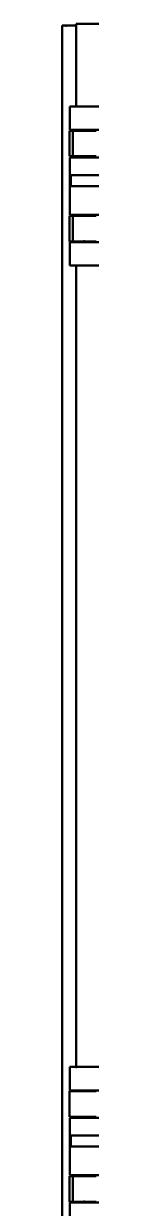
# Model space of a CAD drawing. Header units: inches. Extents: x 0 to 316, y -1 to 150.
# Drawn here: x 246.42 to 247.06, y 106.43 to 131.93 of the extents above; entities that cross this region are included whole.
import ezdxf

# ---------------------------------------------------------------- set-up
doc = ezdxf.new("R2010")
doc.units = ezdxf.units.IN
doc.header["$MEASUREMENT"] = 0
doc.linetypes.add('DASHED', pattern=[0.75, 0.5, -0.25])
for name, color, linetype, lineweight in [('2d ConnectionPoints', 7, 'Continuous', 50), ('AM_0', 7, 'Continuous', 50), ('AM_9', 6, 'DASHED', 25)]:
    doc.layers.add(name, color=color, linetype=linetype, lineweight=lineweight)

# ---------------------------------------------------------------- blocks, each defined once
blk = doc.blocks.new('Rittal TS8 Floor Mount 8018814')
at = {"layer": '2d ConnectionPoints'}
for p in [(-0.61, 82.886), (-0.387, 81.144), (-0.214, 78.24), (-0.214, 78.24), (-0.387, 77.719), (-0.387, 60.474), (-0.214, 57.571), (-0.214, 57.571)]:
    blk.add_point(p, dxfattribs=at)
at = {"layer": 'AM_0'}
for p, q in [((-0.689, 82.886), (-0.689, 12.138)), ((-0.387, 82.886), (-0.689, 82.886)), ((-0.387, 82.925), (26.857, 82.925)), ((-0.387, 81.144), (-0.387, 82.925)), ((-0.525, 80.64), (-0.525, 81.144)), ((-0.525, 81.144), (0.262, 81.144)), ((-0.531, 80.622), (-0.531, 80.071)), ((-0.531, 80.622), (0.042, 80.622)), ((-0.525, 80.64), (0.262, 80.64)), ((-0.465, 80.622), (-0.465, 80.071)), ((-0.387, 80.622), (-0.387, 80.64)), ((-0.348, 80.622), (-0.348, 80.64)), ((-0.531, 80.071), (0.042, 80.071)), ((-0.387, 80.049), (-0.387, 80.071)), ((-0.348, 80.049), (-0.348, 80.071)), ((-0.525, 78.813), (-0.525, 80.049)), ((-0.525, 80.049), (0.262, 80.049)), ((-0.525, 79.667), (0.262, 79.667)), ((-0.506, 79.431), (-0.506, 79.667)), ((-0.525, 79.431), (0.262, 79.431)), ((-0.531, 78.791), (-0.531, 78.24)), ((-0.531, 78.791), (0.042, 78.791)), ((-0.525, 78.813), (0.262, 78.813)), ((-0.465, 78.791), (-0.465, 78.24)), ((-0.387, 78.791), (-0.387, 78.813)), ((-0.348, 78.791), (-0.348, 78.813)), ((-0.531, 78.24), (0.042, 78.24)), ((-0.525, 77.719), (-0.525, 78.222)), ((-0.525, 78.222), (0.262, 78.222)), ((-0.387, 78.222), (-0.387, 78.24)), ((-0.348, 78.222), (-0.348, 78.24)), ((-0.525, 77.719), (0.262, 77.719)), ((-0.387, 60.474), (-0.387, 77.719)), ((-0.525, 59.97), (-0.525, 60.474)), ((-0.525, 60.474), (0.262, 60.474)), ((-0.531, 59.953), (-0.531, 59.402)), ((-0.531, 59.953), (0.042, 59.953)), ((-0.525, 59.97), (0.262, 59.97)), ((-0.387, 59.953), (-0.387, 59.97)), ((-0.348, 59.953), (-0.348, 59.97)), ((-0.531, 59.402), (0.042, 59.402)), ((-0.387, 59.38), (-0.387, 59.402)), ((-0.348, 59.38), (-0.348, 59.402)), ((-0.525, 58.144), (-0.525, 59.38)), ((-0.525, 59.38), (0.262, 59.38)), ((-0.525, 58.998), (0.262, 58.998)), ((-0.506, 58.762), (-0.506, 58.998)), ((-0.525, 58.762), (0.262, 58.762)), ((-0.525, 58.144), (0.262, 58.144)), ((-0.387, 58.122), (-0.387, 58.144)), ((-0.348, 58.122), (-0.348, 58.144)), ((-0.531, 58.122), (-0.531, 57.571)), ((-0.531, 58.122), (0.042, 58.122)), ((-0.465, 58.122), (-0.465, 57.571)), ((-0.531, 57.571), (0.042, 57.571)), ((-0.525, 57.049), (-0.525, 57.553)), ((-0.525, 57.553), (0.262, 57.553)), ((-0.387, 57.553), (-0.387, 57.571)), ((-0.348, 57.553), (-0.348, 57.571))]:
    blk.add_line(p, q, dxfattribs=at)
at = {"layer": 'AM_9'}
blk.add_line((-0.529, 58.122), (-0.529, 57.571), dxfattribs=at)

msp = doc.modelspace()

# ---------------------------------------------------------------- block references
at = {"linetype": 'Continuous'}
msp.add_blockref('Rittal TS8 Floor Mount 8018814', (247.11024, 49), dxfattribs=at)

doc.saveas('drawing.dxf')
